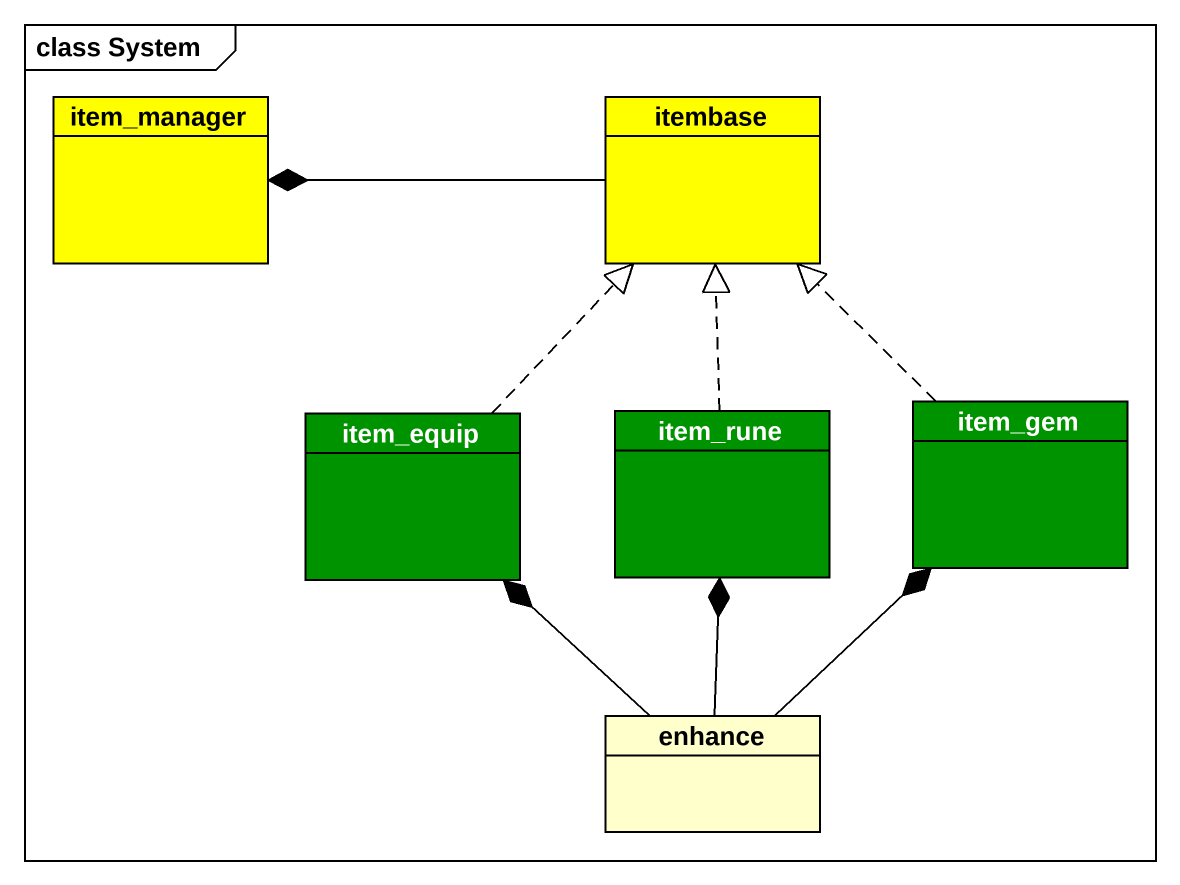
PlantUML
@startuml
mainframe class System
hide circle
hide empty members
class item_manager #FFFF00
class itembase #FFFF00
class item_equip #009300
class item_rune #009300
class item_gem #009300
class enhance
itembase -left-* item_manager
item_equip .up.|> itembase
item_rune .up.|> itembase
item_gem .up.|> itembase
enhance -up-* item_equip
enhance -up-* item_rune
enhance -up-* item_gem
@enduml
